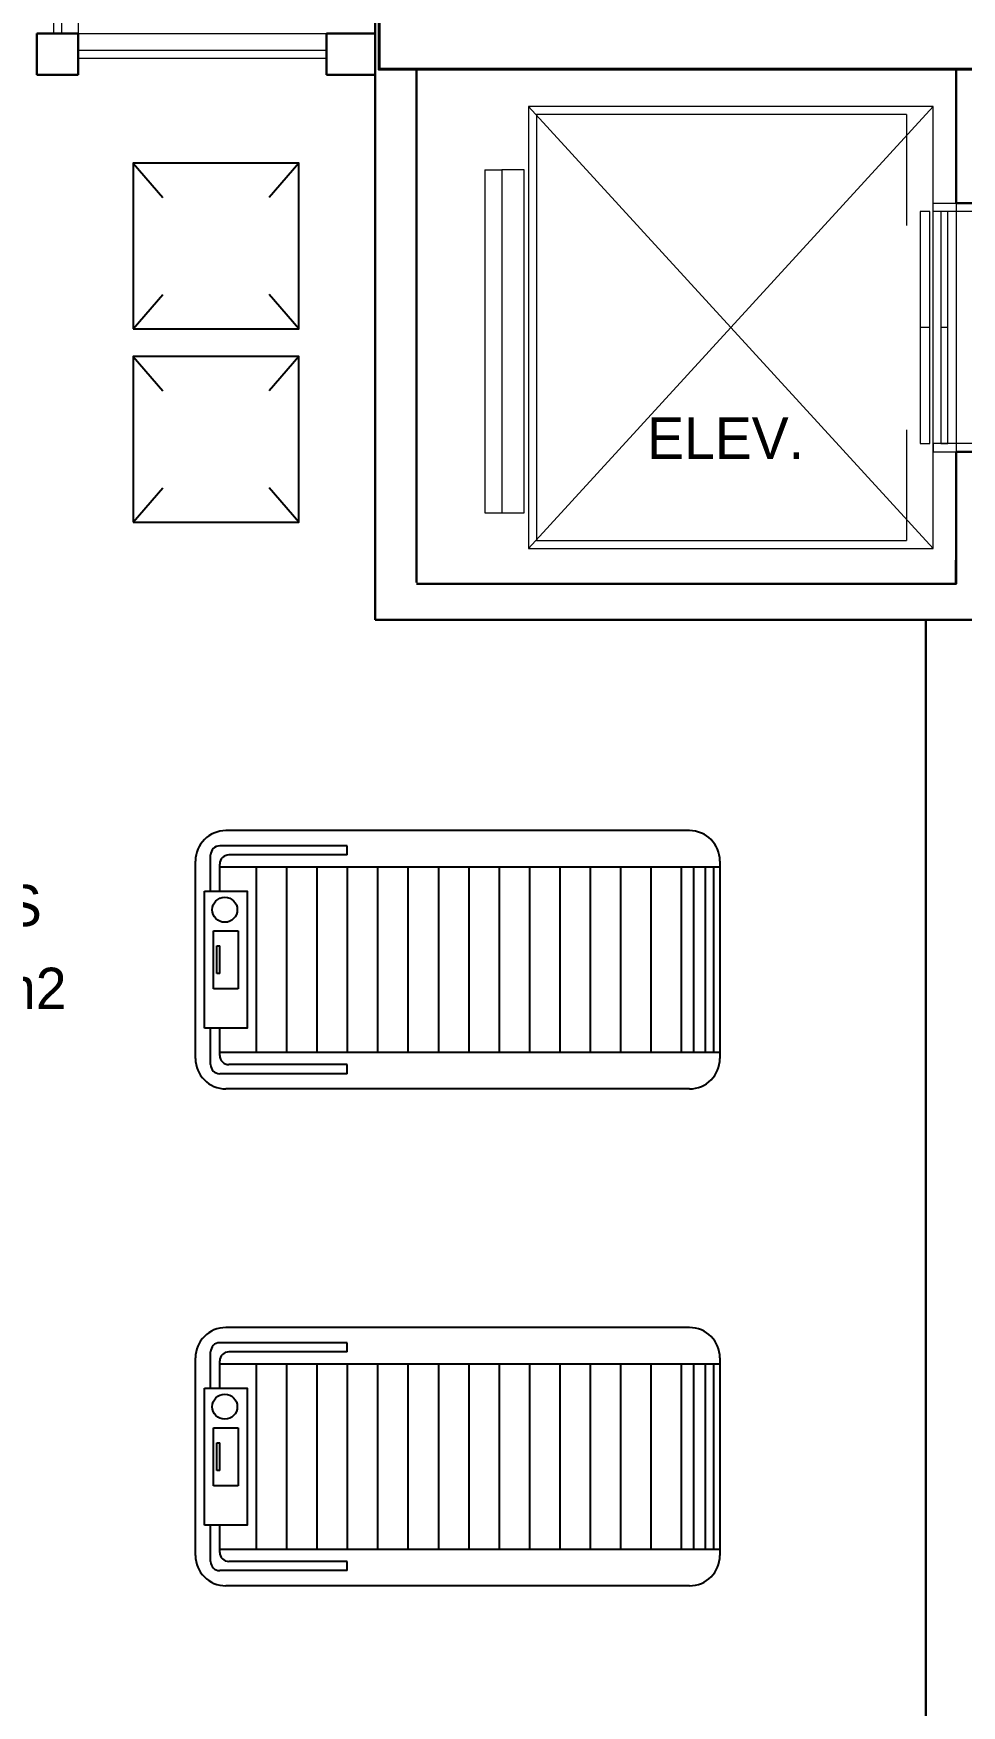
# Model space of a CAD drawing. Header units: metres. Extents: x -4.2 to 85, y -21.1 to 42.
# Drawn here: x 17.82 to 21.18, y 15.88 to 21.94 of the extents above; entities that cross this region are included whole.
import ezdxf

# ---------------------------------------------------------------- set-up
doc = ezdxf.new("R2010")
doc.units = ezdxf.units.M
doc.header["$MEASUREMENT"] = 0
for name, color, linetype, lineweight in [('22 - Paisagismo', 7, 'Continuous', 0), ('24 - Textos Gerais', 7, 'Continuous', 0), ('34 - Mobiliário', 7, 'Continuous', 0), ('57 - Altimetria de Terrenos', 7, 'Continuous', 0), ('7 - Alvenaria', 7, 'Continuous', 0), ('Level 19-1', 7, 'Continuous', 0), ('PSG-HATCH SOLIDO', 7, 'Continuous', 0)]:
    doc.layers.add(name, color=color, linetype=linetype, lineweight=lineweight)
doc.layers.add('XREF ÁREAS COMUNS LILAC$0$MOB01', color=8, linetype='Continuous')
doc.layers.add('XREF ÁREAS COMUNS LILAC$0$MOB02', color=142, linetype='Continuous')
doc.styles.add('Style-INTL_ENGINEERING', font='INTL_ENGINEERING.shx')

# ---------------------------------------------------------------- blocks, each defined once
blk = doc.blocks.new('ELEV1_')
at = {"color": 7, "linetype": 'Continuous', "lineweight": 30}
for p, q in [((-0.45, 0), (-0.45, 0.15)), ((0.45, 0), (0.45, 0.15))]:
    blk.add_line(p, q, dxfattribs=at)
at = {"color": 7, "linetype": 'Continuous', "lineweight": 0}
blk.add_line((-0.45, 0), (0.45, 0), dxfattribs=at)
at = {"color": 120, "linetype": 'Continuous', "lineweight": 0}
for p, q in [((-0.42, -0.03), (-0.42, -0.055)), ((0.42, -0.03), (-0.42, -0.03)), ((-0.42, -0.055), (0.42, -0.055)), ((0, -0.03), (0, -0.055)), ((0.42, -0.055), (0.42, -0.03)), ((0.8, -1.5489), (-0.8, -0.0826)), ((0.8, -0.0827), (-0.8, -1.5489)), ((-0.42, -0.095), (-0.42, -0.13)), ((0.42, -0.095), (-0.42, -0.095)), ((0, -0.095), (0, -0.13)), ((0.42, -0.13), (0.42, -0.095)), ((-0.7713, -0.18), (-0.7713, -1.5201)), ((-0.7713, -0.18), (-0.37, -0.18)), ((-0.42, -0.13), (0.42, -0.13)), ((0.37, -0.18), (0.7713, -0.18)), ((0.7713, -1.5202), (0.7713, -0.18)), ((-0.7713, -1.5201), (0.7713, -1.5202)), ((-0.5713, -1.7076), (-0.5713, -1.6452)), ((0.6712, -1.7076), (0.6712, -1.6451)), ((-0.5713, -1.7076), (0.6712, -1.7076))]:
    blk.add_line(p, q, dxfattribs=at)
at = {"color": 120, "linetype": 'Continuous', "lineweight": 0, "flags": 128}
for points in [[(-0.42, -0.0827), (-0.45, -0.0827), (-0.45, 0.15), (-0.42, 0.15)], [(0.42, -0.0826), (0.45, -0.0826), (0.45, 0.15), (0.42, 0.15)], [(-0.8, -1.5489), (0.8, -1.5489), (0.8, -0.0827), (-0.8, -0.0826)], [(-0.5713, -1.6452), (0.6712, -1.6451), (0.6712, -1.5651), (-0.5712, -1.5652)]]:
    blk.add_lwpolyline(points, close=True, dxfattribs=at)
blk = doc.blocks.new('pilotis_as built')
at = {"layer": '22 - Paisagismo', "color": 131, "linetype": 'Continuous', "lineweight": 0}
blk.add_line((-8.2143, -4.7856), (-8.2143, -4.9356), dxfattribs=at)
at = {"layer": '24 - Textos Gerais', "color": 30, "linetype": 'Continuous', "lineweight": 0}
blk.add_line((-9.2895, -4.7856), (-8.3895, -4.7856), dxfattribs=at)
at = {"layer": '24 - Textos Gerais', "color": 30, "linetype": 'Continuous', "lineweight": 0, "flags": 128}
blk.add_lwpolyline([(-9.2895, -4.1856), (-9.2895, -4.7856)], dxfattribs=at)
at = {"layer": '34 - Mobiliário', "color": 7, "linetype": 'Continuous', "lineweight": 30}
for p, q in [((-8.2141, -4.915), (-8.2141, -6.9089)), ((-8.0641, -4.915), (-8.0641, -6.7733)), ((-6.1093, -5.4006), (-6.1093, -4.915)), ((-6.1093, -6.7789), (-6.1093, -6.3006)), ((-6.1093, -6.7789), (-8.0641, -6.7789)), ((-5.9593, -6.9089), (-8.2141, -6.9089))]:
    blk.add_line(p, q, dxfattribs=at)
at = {"layer": '34 - Mobiliário', "color": 2, "linetype": 'Continuous', "lineweight": 40, "flags": 128}
blk.add_lwpolyline([(-8.1993, -4.565), (-5.8993, -4.565), (-5.8993, -4.915), (-8.1993, -4.915)], close=True, dxfattribs=at)
at = {"layer": '57 - Altimetria de Terrenos', "color": 7, "linetype": 'Continuous', "lineweight": 30}
for p, q in [((-8.2141, -4.9356), (-8.2141, -6.9089)), ((-8.0641, -4.915), (-8.0641, -6.7733)), ((-6.1093, -5.4006), (-6.1093, -4.915)), ((-6.1093, -6.7789), (-6.1093, -6.3006)), ((-6.1093, -6.7789), (-8.0641, -6.7789)), ((-6.2193, -6.9089), (-8.2141, -6.9089))]:
    blk.add_line(p, q, dxfattribs=at)
at = {"layer": '57 - Altimetria de Terrenos', "color": 131, "linetype": 'Continuous', "lineweight": 40, "flags": 128}
blk.add_lwpolyline([(-8.1993, -4.565), (-5.8993, -4.565), (-5.8993, -4.915), (-8.1993, -4.915)], close=True, dxfattribs=at)
at = {"layer": 'Level 19-1', "color": 7, "linetype": 'Continuous', "lineweight": 30}
for p, q in [((-9.4395, -4.7856), (-9.4395, -4.9356)), ((-9.2895, -4.7856), (-9.4395, -4.7856)), ((-9.2895, -4.7856), (-9.2895, -4.9356)), ((-8.2143, -4.7856), (-8.3895, -4.7856)), ((-8.3895, -4.7856), (-8.3895, -4.9356)), ((-9.2895, -4.9356), (-9.4395, -4.9356)), ((-8.2141, -4.9356), (-8.3895, -4.9356)), ((-6.2193, -11.2106), (-6.2193, -6.9089))]:
    blk.add_line(p, q, dxfattribs=at)
at = {"layer": 'Level 19-1', "color": 7, "linetype": 'Continuous', "lineweight": 30, "flags": 128}
for points in [[(-8.2143, -4.9356), (-8.2143, -4.55), (-6.1095, -4.55)], [(-6.2418, -6.7789), (-6.1095, -6.7789), (-6.1095, -6.6929)]]:
    blk.add_lwpolyline(points, dxfattribs=at)
at = {"layer": 'PSG-HATCH SOLIDO', "color": 131, "linetype": 'Continuous', "lineweight": 0}
for p, q in [((-9.3795, -4.1856), (-9.3795, -4.7856)), ((-9.3495, -4.1856), (-9.3495, -4.7856)), ((-9.2895, -4.8456), (-8.3895, -4.8456)), ((-9.2895, -4.8756), (-8.3895, -4.8756))]:
    blk.add_line(p, q, dxfattribs=at)
at = {"layer": '34 - Mobiliário', "color": 120, "linetype": 'Continuous', "lineweight": 0, "rotation": 270.000800414153}
blk.add_blockref('ELEV1_', (-6.1093, -5.8506), dxfattribs=at)
at = {"layer": '57 - Altimetria de Terrenos', "color": 120, "linetype": 'Continuous', "lineweight": 0, "rotation": 270.000800414153}
blk.add_blockref('ELEV1_', (-6.1093, -5.8506), dxfattribs=at)
blk = doc.blocks.new('XREF ÁREAS COMUNS LILAC$0$ESTEIRA')
for p, q in [((1.68, 0.935), (0, 0.935)), ((0.44, 0.88), (-0.022, 0.88)), ((0.44, 0.847), (0.44, 0.88)), ((-0.11, 0.11), (-0.11, 0.825)), ((-0.055, 0.7155), (-0.055, 0.847)), ((-0.022, 0.7155), (-0.022, 0.814)), ((1.79, 0.803), (-0.022, 0.803)), ((0.44, 0.847), (0.011, 0.847)), ((0.11, 0.803), (0.11, 0.132)), ((0.22, 0.803), (0.22, 0.132)), ((0.33, 0.803), (0.33, 0.132)), ((0.44, 0.803), (0.44, 0.132)), ((0.55, 0.803), (0.55, 0.132)), ((0.66, 0.803), (0.66, 0.132)), ((0.77, 0.803), (0.77, 0.132)), ((0.88, 0.803), (0.88, 0.132)), ((0.99, 0.803), (0.99, 0.132)), ((1.1, 0.803), (1.1, 0.132)), ((1.21, 0.803), (1.21, 0.132)), ((1.32, 0.803), (1.32, 0.132)), ((1.43, 0.803), (1.43, 0.132)), ((1.54, 0.803), (1.54, 0.132)), ((1.65, 0.803), (1.65, 0.132)), ((1.65, 0.803), (1.65, 0.132)), ((1.694, 0.803), (1.694, 0.132)), ((1.736, 0.803), (1.736, 0.132)), ((1.767, 0.803), (1.767, 0.132)), ((1.79, 0.825), (1.79, 0.11)), ((-0.077, 0.2195), (-0.077, 0.7155)), ((-0.044, 0.3625), (-0.044, 0.5725)), ((-0.044, 0.5725), (0.0442, 0.5725)), ((0.0442, 0.5725), (0.0442, 0.3625)), ((-0.033, 0.4175), (-0.033, 0.5175)), ((-0.033, 0.5175), (-0.022, 0.5175)), ((-0.022, 0.4175), (-0.022, 0.5175)), ((-0.022, 0.4175), (-0.033, 0.4175)), ((0.0442, 0.3625), (-0.044, 0.3625)), ((-0.055, 0.088), (-0.055, 0.2195)), ((-0.022, 0.121), (-0.022, 0.2195)), ((1.79, 0.132), (-0.022, 0.132)), ((0.44, 0.088), (0.011, 0.088)), ((0.44, 0.055), (0.44, 0.088)), ((0.44, 0.055), (-0.022, 0.055)), ((1.68, 0), (0, 0))]:
    blk.add_line(p, q)
blk.add_lwpolyline([(-0.077, 0.7155), (0.0772, 0.7155), (0.0772, 0.2195), (-0.077, 0.2195)])
blk.add_circle((-0.0036, 0.6486), 0.0453)
for centre, radius, start, end in [((0, 0.825), 0.11, 90, 180), ((1.68, 0.825), 0.11, 0, 90), ((-0.022, 0.847), 0.033, 90, 180), ((0.011, 0.814), 0.033, 90, 180), ((0, 0.11), 0.11, 180, 270), ((-0.022, 0.088), 0.033, 180, 270), ((0.011, 0.121), 0.033, 180, 270), ((1.68, 0.11), 0.11, 270, 0)]:
    blk.add_arc(centre, radius, start, end)
blk = doc.blocks.new('XREF ÁREAS COMUNS LILAC$0$A$C76C145FA')
at = {"layer": 'XREF ÁREAS COMUNS LILAC$0$MOB01'}
for p, q in [((0, 0.6), (0.1074, 0.4754)), ((0.6, 0.6), (0.4926, 0.4754)), ((0, 0), (0.1074, 0.1246)), ((0.6, 0), (0.4926, 0.1246))]:
    blk.add_line(p, q, dxfattribs=at)
at = {"layer": 'XREF ÁREAS COMUNS LILAC$0$MOB02'}
blk.add_lwpolyline([(0, 0), (0.6, 0), (0.6, 0.6), (0, 0.6)], close=True, dxfattribs=at)

msp = doc.modelspace()

# ---------------------------------------------------------------- block references
at = {"color": 1, "linetype": 'Continuous', "lineweight": 13}
msp.add_blockref('pilotis_as built', (27.2738, 26.7246), dxfattribs=at)
at = {"layer": 'XREF ÁREAS COMUNS LILAC$0$MOB01'}
for p in [(18.1835, 20.8692), (18.1835, 20.1692)]:
    msp.add_blockref('XREF ÁREAS COMUNS LILAC$0$A$C76C145FA', p, dxfattribs=at)
at = {"layer": 'XREF ÁREAS COMUNS LILAC$0$MOB02'}
for p in [(18.519, 18.1174), (18.519, 16.3181)]:
    msp.add_blockref('XREF ÁREAS COMUNS LILAC$0$ESTEIRA', p, dxfattribs=at)

# ---------------------------------------------------------------- texts
at = {"layer": '7 - Alvenaria', "color": 2, "linetype": 'Continuous', "lineweight": 13, "char_height": 0.15, "attachment_point": 5, "line_spacing_factor": 1.200006, "style": 'Style-INTL_ENGINEERING'}
for s, insert in [('ELEV.\\P', (20.3295, 20.4735)), ('FITNESS\\PA: 39.80m2\\P', (17.4291, 18.6302))]:
    msp.add_mtext(s, dxfattribs=dict(at, insert=insert))

doc.saveas('drawing.dxf')
